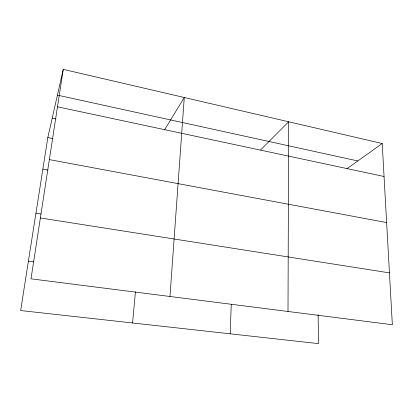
<?xml version="1.0" encoding="UTF-8"?>
<svg xmlns="http://www.w3.org/2000/svg" width="413" height="413" viewBox="0 0 413 413"><rect width="100%" height="100%" fill="white"/><g stroke="black" fill="none" stroke-linecap="round" stroke-linejoin="round"><path stroke-width="0.62" d="M288 311.479L288.666 121.773L260.562 149.976M230.18 333.823L231.254 304.2M169.97 296.488L184.275 97.504L164.627 129.739M132.563 322.976L135.438 291.8M63.256 69.369L31.006 278.832L392.35 324.737L382.206 143.517L63.256 69.369L47.825 137.555L20.65 310.545L318.521 343.631L318.124 314.603M346.961 168.716L382.206 143.517M28.404 261.197L33.51 261.888M40.376 217.956L389.449 272.879M35.946 213.191L41.016 214.001M42.864 169.134L47.944 170.058M49.359 159.609L386.63 222.561M47.825 137.555L52.89 138.556M52.229 118.097L56.018 118.882M57.49 106.797L384.054 176.485M57.422 95.135L357.813 160.962"/></g></svg>
